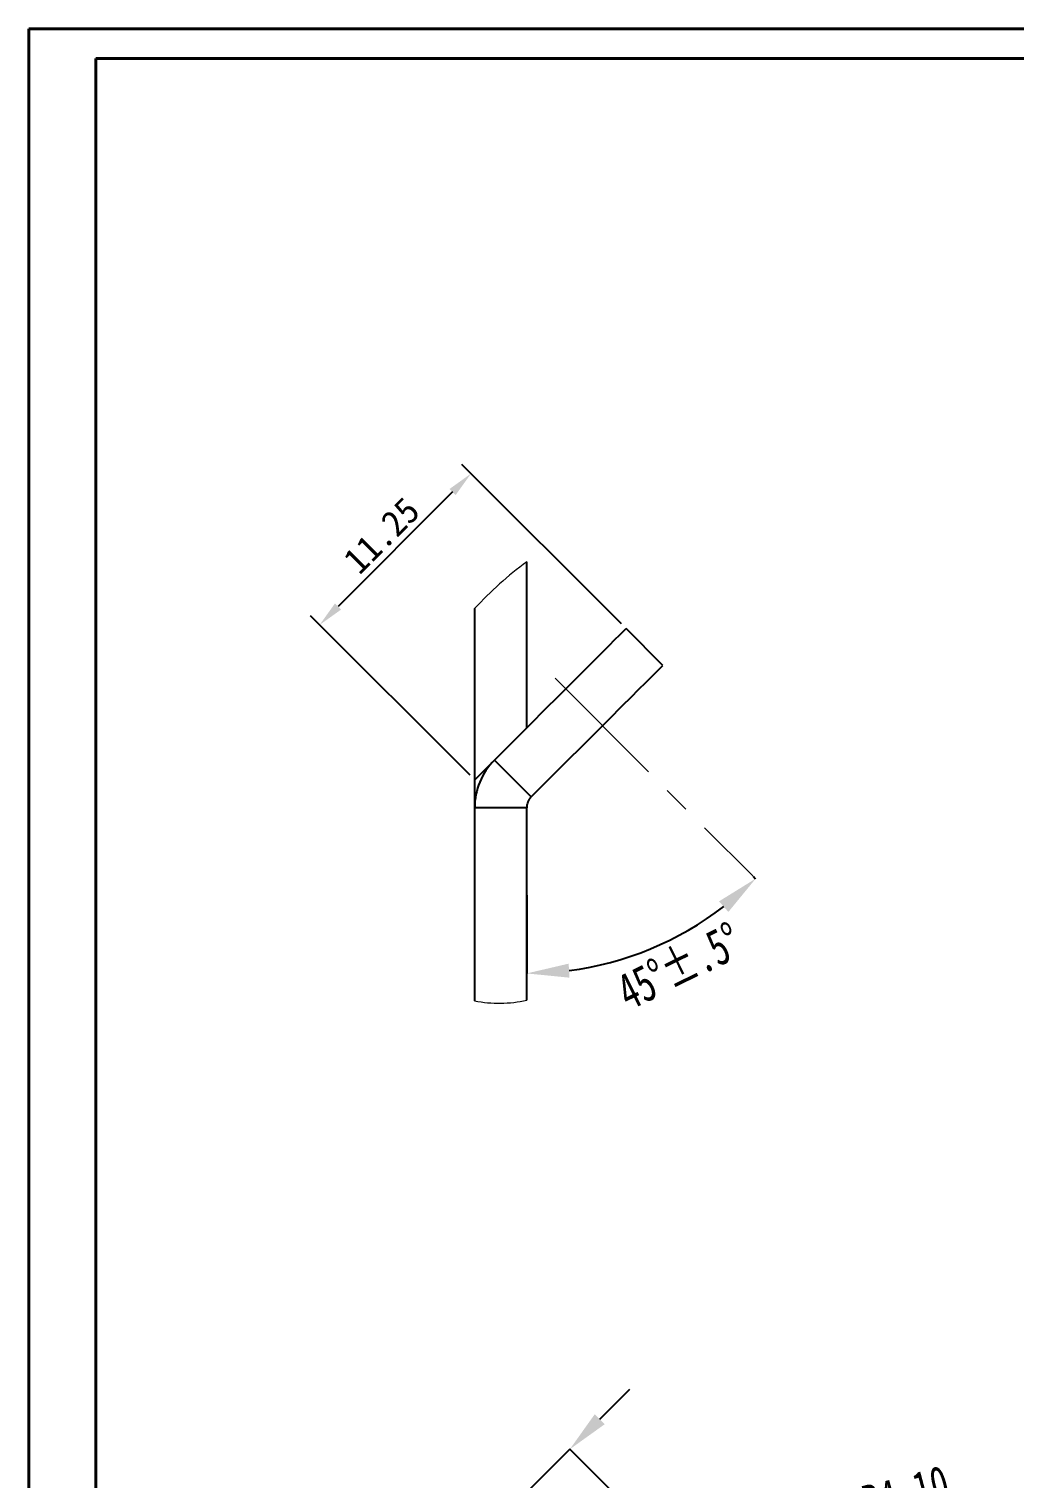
# Model space of a CAD drawing. Header units: millimetres. Extents: x 33 to 1129, y -1950 to 193.
# Drawn here: x 436.2 to 530.9, y -1694.6 to -1555.3 of the extents above; entities that cross this region are included whole.
import ezdxf

# ---------------------------------------------------------------- set-up
doc = ezdxf.new("R2010")
doc.units = ezdxf.units.MM
doc.linetypes.add('CENTERX2', pattern=[20.32, 12.7, -2.54, 2.54, -2.54])
doc.layers.add('10', color=7, linetype='Continuous')
doc.layers.add('9', color=7, linetype='Continuous')
doc.styles.add('SLDTEXTSTYLE4', font='TXT', dxfattribs={"width": 0.7})
doc.dimstyles.new('ISO-25', dxfattribs={"dimtxt": 2.5, "dimasz": 2.5, "dimexe": 1.25, "dimexo": 0.625, "dimtad": 1, "dimtxsty": 'Standard', "dimcen": 2.5, "dimadec": 0, "dimazin": 0, "dimtfac": 1, "dimtmove": 0, "dimatfit": 3, "dimfxl": 1, "dimarcsym": 0})
doc.dimstyles.new('SLDDIMSTYLE5', dxfattribs={"dimtxt": 3.5, "dimasz": 4.08, "dimexe": 0, "dimexo": 0.0625, "dimgap": 0.875, "dimtad": 2, "dimdec": 4, "dimlfac": 0.5, "dimzin": 12, "dimdsep": 46, "dimtxsty": 'SLDTEXTSTYLE4', "dimsah": 1, "dimcen": 0.09, "dimazin": 3, "dimtol": 1, "dimtp": 0.5, "dimtm": 0.5, "dimtfac": 1, "dimtofl": 0, "dimtmove": 0, "dimatfit": 3, "dimfxl": 1, "dimfrac": 2, "dimtolj": 1, "dimtzin": 0, "dimarcsym": 0})
doc.dimstyles.new('SLDDIMSTYLE8', dxfattribs={"dimtxt": 3.5, "dimasz": 4.08, "dimexe": 0, "dimexo": 0.0625, "dimgap": 0.875, "dimtad": 2, "dimlfac": 0.5, "dimrnd": 1e-09, "dimzin": 4, "dimdsep": 46, "dimtxsty": 'SLDTEXTSTYLE4', "dimsah": 1, "dimcen": 0, "dimadec": 0, "dimazin": 1, "dimtfac": 1, "dimtofl": 0, "dimtmove": 0, "dimatfit": 3, "dimfxl": 1, "dimfrac": 2, "dimtolj": 1, "dimtzin": 12, "dimarcsym": 0})
doc.dimstyles.new('SLDDIMSTYLE9', dxfattribs={"dimtxt": 3.5, "dimasz": 4.08, "dimexe": 0, "dimexo": 0.0625, "dimgap": 0.875, "dimtad": 2, "dimlfac": 0.5, "dimrnd": 1e-09, "dimzin": 12, "dimdsep": 46, "dimtxsty": 'SLDTEXTSTYLE4', "dimsah": 1, "dimcen": 0.09, "dimadec": 0, "dimazin": 3, "dimtol": 1, "dimtp": 0.01, "dimtm": 0.02, "dimtfac": 1, "dimtmove": 0, "dimatfit": 0, "dimfxl": 1, "dimfrac": 2, "dimtolj": 1, "dimarcsym": 0})

# ---------------------------------------------------------------- blocks, each defined once
blk = doc.blocks.new('*D38')
at = {"layer": '10', "color": 0, "lineweight": -2, "transparency": 16777216}
for p, q in [((505.83, -1636.76), (506.06, -1636.99)), ((484.06, -1638.56), (484.06, -1646.1))]:
    blk.add_line(p, q, dxfattribs=at)
blk.add_arc((484.06, -1614.99), 31.11, 277.5194, 307.4806, dxfattribs=at)
at = {"layer": '10', "color": 0, "transparency": 16777216}
for points in [[(502.54, -1639.17), (503.44, -1640.19), (506.06, -1636.99)], [(488.17, -1646.51), (488.09, -1645.16), (484.06, -1646.1)]]:
    blk.add_solid(points, dxfattribs=at)
at = {"layer": 'Defpoints', "color": 0, "transparency": 16777216}
for p in [(486.79, -1617.72), (484.06, -1630.18), (505.78, -1636.71), (484.06, -1638.49), (492.11, -1645.04)]:
    blk.add_point(p, dxfattribs=at)
at = {"layer": '10', "color": 0, "transparency": 16777216, "insert": (492.35, -1646.57), "char_height": 3.5, "attachment_point": 1, "rotation": 26.2642, "style": 'SLDTEXTSTYLE4'}
blk.add_mtext('\\A1;45°±.5°', dxfattribs=at)
blk = doc.blocks.new('*D41')
at = {"layer": '10', "color": 0, "lineweight": -2, "transparency": 16777216}
blk.add_line((526.28, -1697.25), (512.37, -1700.98), dxfattribs=at)
at = {"layer": '10', "color": 0, "transparency": 16777216}
blk.add_solid([(512.19, -1700.32), (512.54, -1701.63), (508.42, -1702.03)], dxfattribs=at)
at = {"layer": 'Defpoints', "color": 0, "transparency": 16777216}
for p in [(508.42, -1702.03), (500.5, -1704.15)]:
    blk.add_point(p, dxfattribs=at)
at = {"layer": '10', "color": 0, "transparency": 16777216, "insert": (516.02, -1695.47), "char_height": 3.5, "attachment_point": 1, "rotation": 15, "style": 'SLDTEXTSTYLE4'}
blk.add_mtext('\\A1;R4.10', dxfattribs=at)
blk = doc.blocks.new('*D42')
at = {"layer": '10', "color": 0, "lineweight": -2, "transparency": 16777216}
for p, q in [((491.08, -1688.96), (493.97, -1686.08)), ((488.2, -1691.85), (478.1, -1701.94)), ((493.39, -1697.04), (488.2, -1691.85)), ((483.3, -1707.13), (478.1, -1701.94)), ((475.22, -1704.82), (459.55, -1720.49))]:
    blk.add_line(p, q, dxfattribs=at)
at = {"layer": '10', "color": 0, "transparency": 16777216}
for points in [[(490.6, -1688.48), (491.56, -1689.44), (488.2, -1691.85)], [(474.74, -1704.34), (475.7, -1705.3), (478.1, -1701.94)]]:
    blk.add_solid(points, dxfattribs=at)
at = {"layer": 'Defpoints', "color": 0, "transparency": 16777216}
for p in [(493.43, -1697.08), (478.1, -1701.94), (483.34, -1707.17)]:
    blk.add_point(p, dxfattribs=at)
at = {"layer": '10', "color": 0, "transparency": 16777216, "insert": (459.55, -1707.71), "char_height": 3.5, "attachment_point": 2, "rotation": 45, "style": 'SLDTEXTSTYLE4'}
blk.add_mtext('\\A1;7.14\\S+0.01^ -0.02;', dxfattribs=at)
blk = doc.blocks.new('*D70')
at = {"color": 0, "lineweight": -2, "transparency": 16777216}
for p, q in [((493.17, -1612.5), (477.82, -1597.16)), ((476.94, -1599.81), (465.93, -1610.83)), ((478.62, -1627.05), (463.27, -1611.71))]:
    blk.add_line(p, q, dxfattribs=at)
at = {"color": 0, "transparency": 16777216}
for points in [[(476.65, -1599.52), (477.23, -1600.11), (478.71, -1598.04)], [(465.63, -1610.53), (466.22, -1611.12), (464.16, -1612.59)]]:
    blk.add_solid(points, dxfattribs=at)
at = {"layer": 'Defpoints', "color": 0, "transparency": 16777216}
for p in [(464.16, -1612.59), (493.61, -1612.95), (479.06, -1627.49)]:
    blk.add_point(p, dxfattribs=at)
at = {"color": 0, "transparency": 16777216, "insert": (470.11, -1603.99), "char_height": 2.5, "attachment_point": 5, "rotation": 45}
blk.add_mtext('11.25', dxfattribs=at)

msp = doc.modelspace()

# ---------------------------------------------------------------- linework, layer by layer
at = {"color": 7, "linetype": 'Continuous', "lineweight": 25}
for p, q in [((484.0587, -1622.49485), (484.0587, -1606.51614)), ((479.0587, -1624.29079), (479.0587, -1611.0053)), ((497.14379, -1616.48083), (493.60826, -1612.9453)), ((488.44423, -1618.10932), (489.7399, -1616.81365)), ((487.13341, -1619.42014), (488.44423, -1618.10932)), ((485.81588, -1620.73767), (487.13341, -1619.42014)), ((484.48827, -1622.06528), (485.81588, -1620.73767)), ((482.72196, -1623.83159), (484.48827, -1622.06528)), ((479.0587, -1627.49485), (482.72196, -1623.83159)), ((479.0587, -1625.35303), (479.0587, -1624.29079)), ((479.0587, -1630.17614), (479.0587, -1625.35303)), ((484.49019, -1629.13443), (480.95466, -1625.59889)), ((484.0587, -1630.17614), (479.0587, -1630.17614)), ((479.0587, -1638.49485), (479.0587, -1630.17614)), ((484.0587, -1638.49485), (484.0587, -1630.17614)), ((479.0587, -1648.73092), (479.0587, -1638.49485)), ((484.0587, -1648.66217), (484.0587, -1638.49485))]:
    msp.add_line(p, q, dxfattribs=at)
at = {"color": 7, "linetype": 'Continuous', "lineweight": 25, "flags": 128}
for points in [[(489.7399, -1616.81365), (490.55542, -1615.99813), (491.30602, -1615.24753), (491.97394, -1614.57961), (492.54338, -1614.01017), (493.00089, -1613.55267), (493.33563, -1613.21793), (493.53969, -1613.01386), (493.60826, -1612.9453)], [(493.27543, -1620.34919), (494.09096, -1619.53366), (494.84155, -1618.78307), (495.50947, -1618.11515), (496.07892, -1617.5457), (496.53642, -1617.0882), (496.87116, -1616.75346), (497.07523, -1616.54939), (497.14379, -1616.48083)], [(484.49019, -1629.13443), (486.2575, -1627.36712), (488.02381, -1625.60081), (489.35141, -1624.27321), (490.66895, -1622.95567), (491.97977, -1621.64485), (493.27543, -1620.34919)]]:
    msp.add_lwpolyline(points, dxfattribs=at)
at = {"color": 7, "linetype": 'Continuous', "lineweight": 18}
for centre, radius, start, end in [((507.26413, -1637.39125), 38.62337, 126.928167, 136.9089155), ((481.40188, -1637.29112), 11.67731, 258.4243777, 283.151093)]:
    msp.add_arc(centre, radius, start, end, dxfattribs=at)
at = {"color": 7, "linetype": 'Continuous', "lineweight": 25}
for centre, radius, start, end in [((485.53191, -1630.17614), 6.47321, 135.0000246, 179.9999795), ((485.5319, -1630.17614), 1.4732, 135.0000052, 179.9999414)]:
    msp.add_arc(centre, radius, start, end, dxfattribs=at)
at = {"layer": '10', "linetype": 'CENTERX2', "lineweight": 18}
msp.add_line((486.79012, -1617.72371), (505.7812, -1636.71479), dxfattribs=at)
at = {"layer": '9', "color": 7, "lineweight": 40}
for p, q in [((749.26533, -1555.29581), (436.23097, -1555.29581)), ((436.23097, -1555.29581), (436.23097, -1776.71035)), ((442.66819, -1558.1211), (746.63418, -1558.1211)), ((442.66819, -1558.1211), (442.66819, -1774.0776))]:
    msp.add_line(p, q, dxfattribs=at)

# ---------------------------------------------------------------- dimensions: what is measured, and where the dimension line sits
dim = msp.add_aligned_dim(p1=(493.60826, -1612.9453), p2=(479.0587, -1627.49485), distance=-21.0729, text='11.25', dimstyle='ISO-25')
dim.commit()
dim.dimension.update_dxf_attribs({"geometry": '*D70', "text_midpoint": (470.10686, -1603.99345)})
at = {"layer": '10'}
dim = msp.add_angular_dim_2l(base=(492.11073, -1645.04286), line1=((484.0587, -1638.49485), (484.0587, -1630.17614)), line2=((486.79012, -1617.72371), (505.7812, -1636.71479)), dimstyle='SLDDIMSTYLE5', dxfattribs=at)
dim.commit()
dim.dimension.update_dxf_attribs({"geometry": '*D38', "text_midpoint": (497.82549, -1642.89117), "dimtype": 162})
dim = msp.add_linear_dim(base=(478.10434, -1701.9381), p1=(493.43246, -1697.08237), p2=(483.34054, -1707.17429), angle=45, dimstyle='SLDDIMSTYLE9', dxfattribs=at)
dim.commit()
dim.dimension.update_dxf_attribs({"geometry": '*D42', "text_midpoint": (465.94093, -1714.10151), "dimtype": 160})
dim = msp.add_radius_dim(center=(500.50353, -1704.15344), mpoint=(508.42412, -1702.03112), dimstyle='SLDDIMSTYLE8', dxfattribs=at)
dim.commit()
dim.dimension.update_dxf_attribs({"geometry": '*D41', "text_midpoint": (520.61327, -1696.04745)})

doc.saveas('drawing.dxf')
